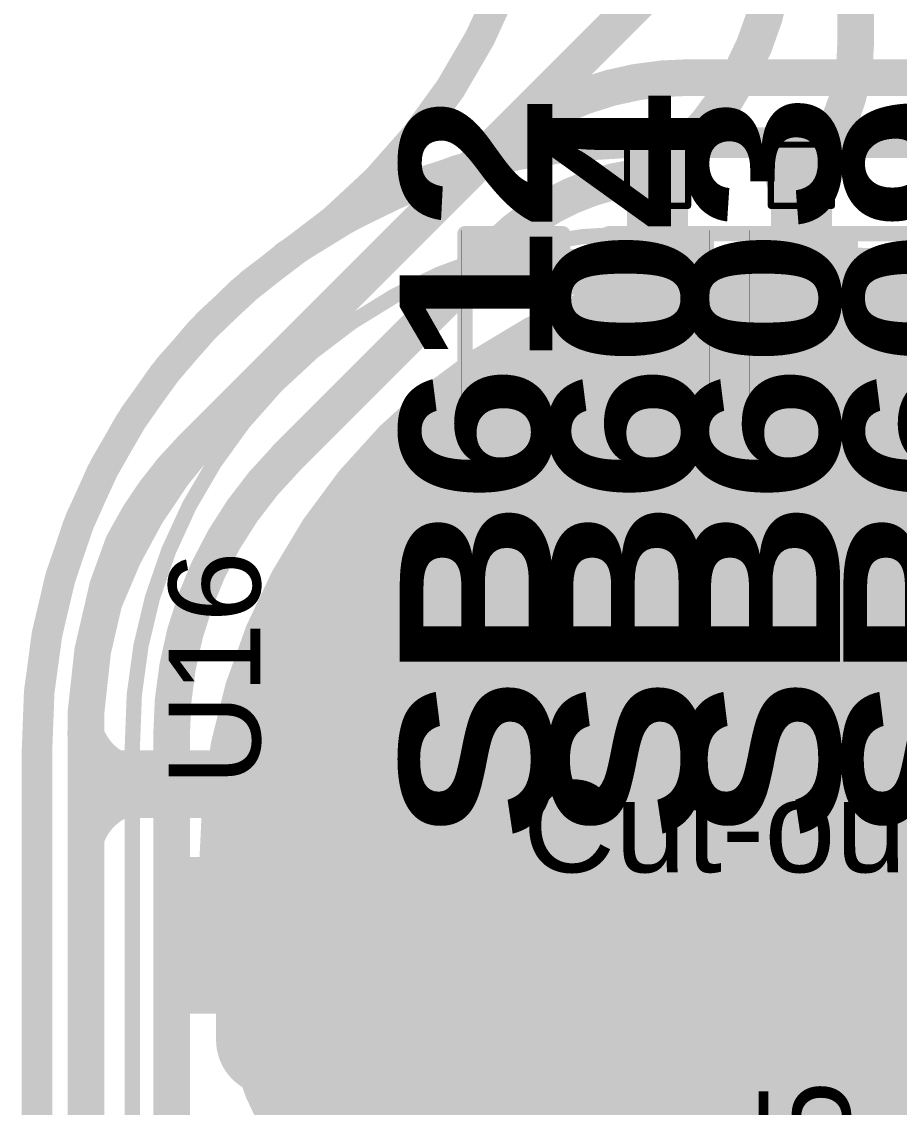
# Model space of a CAD drawing. Header units: inches. Extents: x -17 to 443, y -40 to 218.
# Drawn here: x 40.48 to 47.78, y 21.54 to 30.56 of the extents above; entities that cross this region are included whole.
import ezdxf

# ---------------------------------------------------------------- set-up
doc = ezdxf.new("R2010")
doc.units = ezdxf.units.IN
for name, color, linetype in [('Board Outline', 216, 'Continuous'), ('Bottom Layer', 5, 'Continuous'), ('Bottom Overlay', 54, 'Continuous'), ('Bottom Paste', 16, 'Continuous'), ('Bottom Solder', 6, 'Continuous'), ('Drill Drawing', 1, 'Continuous'), ('Fabrication', 76, 'Continuous'), ('Top Layer', 1, 'Continuous'), ('Top Overlay', 2, 'Continuous'), ('Top Paste', 8, 'Continuous'), ('Top Solder', 216, 'Continuous'), ('Via Holes', 16, 'Continuous')]:
    doc.layers.add(name, color=color, linetype=linetype)
doc.styles.add('Arial', font='', dxfattribs={"height": 0.2})
doc.styles.add('Arial Black_Bold', font='', dxfattribs={"height": 0.2})
doc.styles.get('Arial').set_extended_font_data('Arial')
doc.styles.get('Arial Black_Bold').set_extended_font_data('Arial Black', bold=True)

# ---------------------------------------------------------------- blocks, each defined once
blk = doc.blocks.new('S______B______0402_40')
at = {"layer": 'Top Layer'}
for points in [[(-0.6985, -0.3175), (-0.6985, 0.3174999999999999), (-0.2413000000000001, 0.3175), (-0.2412999999999999, -0.3174999999999999)], [(0.2413000000000001, -0.3175), (0.2412999999999999, 0.3174999999999999), (0.6985, 0.3175), (0.6985, -0.3174999999999999)]]:
    blk.add_hatch(color=1, dxfattribs=at).paths.add_polyline_path(points)
at = {"layer": 'Top Paste'}
for points in [[(-0.6985, -0.3175), (-0.6985, 0.3174999999999999), (-0.2413000000000001, 0.3175), (-0.2412999999999999, -0.3174999999999999)], [(0.2413000000000001, -0.3175), (0.2412999999999999, 0.3174999999999999), (0.6985, 0.3175), (0.6985, -0.3174999999999999)]]:
    blk.add_hatch(color=8, dxfattribs=at).paths.add_polyline_path(points)
at = {"layer": 'Top Solder'}
for points in [[(-0.75350116, -0.3725011600000001), (-0.75350116, 0.3725011599999999), (-0.18629884, 0.3725011600000001), (-0.1862988399999999, -0.3725011599999999)], [(0.18629884, -0.3725011600000001), (0.1862988399999999, 0.3725011599999999), (0.75350116, 0.3725011600000001), (0.75350116, -0.3725011599999999)]]:
    blk.add_hatch(color=216, dxfattribs=at).paths.add_polyline_path(points)
at = {"layer": 'Top Overlay'}
for points, const_width in [([(0.7874, 0.4064), (-0.7874, 0.4064)], 0.127), ([(-0.7874, -0.4064), (-0.7874, 0.4064)], 0.127), ([(0.7874, -0.4064), (0.7874, 0.4064)], 0.127), ([(0.7874, -0.4064), (-0.7874, -0.4064)], 0.127), ([(0.8128, -0.4318), (-0.8128, -0.4318)], 0.0032258)]:
    blk.add_lwpolyline(points, dxfattribs=dict(at, const_width=const_width))
for points, const_width in [([(-0.8191499999999999, 0.4064, 1), (-0.7556499999999999, 0.4064, 1)], 0.0635), ([(-0.8191499999999999, 0.4064, 1), (-0.7556499999999999, 0.4064, 1)], 0.0635), ([(0.7556499999999999, 0.4064, 1), (0.8191499999999999, 0.4064, 1)], 0.0635), ([(0.7556499999999999, 0.4064, 1), (0.8191499999999999, 0.4064, 1)], 0.0635), ([(-0.8191499999999999, -0.4064, 1), (-0.7556499999999999, -0.4064, 1)], 0.0635), ([(-0.8191499999999999, -0.4064, 1), (-0.7556499999999999, -0.4064, 1)], 0.0635), ([(0.7556499999999999, -0.4064, 1), (0.8191499999999999, -0.4064, 1)], 0.0635), ([(0.7556499999999999, -0.4064, 1), (0.8191499999999999, -0.4064, 1)], 0.0635), ([(-0.81360518, -0.4318, 1), (-0.8119948199999999, -0.4318, 1)], 0.0016129), ([(0.8119948199999999, -0.4318, 1), (0.81360518, -0.4318, 1)], 0.0016129)]:
    blk.add_lwpolyline(points, format="xyb", close=True, dxfattribs=dict(at, const_width=const_width))
blk = doc.blocks.new('SEMG_PAD_B_66')
at = {"layer": 'Bottom Layer'}
h = blk.add_hatch(color=5, dxfattribs=at)
edge = h.paths.add_edge_path()
edge.add_arc((2.794e-05, -9.98718602), 5.00000016, 0, 360)
at = {"layer": 'Bottom Paste'}
h = blk.add_hatch(color=16, dxfattribs=at)
edge = h.paths.add_edge_path()
edge.add_arc((2.794e-05, -9.98718602), 5.00000016, 0, 360)
at = {"layer": 'Bottom Solder'}
h = blk.add_hatch(color=6, dxfattribs=at)
edge = h.paths.add_edge_path()
edge.add_arc((2.794e-05, -9.98718602), 5.10160016, 0, 360)
at = {"layer": 'Bottom Overlay', "const_width": 0.127}
for points in [[(5.683262699999999, 10.96579468), (5.683262699999999, -10.96562958)], [(1.53071576, -15.21263658), (-1.53065988, -15.21263658)]]:
    blk.add_lwpolyline(points, dxfattribs=at)
blk.add_lwpolyline([(5.683262699999999, -10.9657134, -0.4142135623730934), (1.53071576, -15.21263658)], format="xyb", dxfattribs=at)
at = {"layer": 'Bottom Overlay', "const_width": 0.0635}
for points in [[(5.6515127, -10.96562958, 1), (5.715012699999999, -10.96562958, 1)], [(5.6515127, -10.9657134, 1), (5.715012699999999, -10.9657134, 1)], [(1.49896576, -15.21263658, 1), (1.56246576, -15.21263658, 1)], [(1.49896576, -15.21263658, 1), (1.56246576, -15.21263658, 1)]]:
    blk.add_lwpolyline(points, format="xyb", close=True, dxfattribs=at)
blk = doc.blocks.new('SOT_23_5_73')
at = {"layer": 'Top Layer'}
for points in [[(-1.85000011, 1.25000004), (-0.74999977, 1.25000004), (-0.74999977, 0.65000124), (-1.85000011, 0.65000124)], [(0.74999977, 1.25000004), (1.85000011, 1.25000004), (1.85000011, 0.65000124), (0.74999977, 0.65000124)], [(-1.85000011, 0.2999994), (-0.74999977, 0.2999994), (-0.74999977, -0.2999994), (-1.85000011, -0.2999994)], [(-1.85000011, -0.65000124), (-0.74999977, -0.65000124), (-0.74999977, -1.25000004), (-1.85000011, -1.25000004)], [(0.74999977, -0.65000124), (1.85000011, -0.65000124), (1.85000011, -1.25000004), (0.74999977, -1.25000004)]]:
    blk.add_hatch(color=1, dxfattribs=at).paths.add_polyline_path(points)
at = {"layer": 'Top Paste'}
for points in [[(-1.85000011, 1.25000004), (-0.74999977, 1.25000004), (-0.74999977, 0.65000124), (-1.85000011, 0.65000124)], [(0.74999977, 1.25000004), (1.85000011, 1.25000004), (1.85000011, 0.65000124), (0.74999977, 0.65000124)], [(-1.85000011, 0.2999994), (-0.74999977, 0.2999994), (-0.74999977, -0.2999994), (-1.85000011, -0.2999994)], [(-1.85000011, -0.65000124), (-0.74999977, -0.65000124), (-0.74999977, -1.25000004), (-1.85000011, -1.25000004)], [(0.74999977, -0.65000124), (1.85000011, -0.65000124), (1.85000011, -1.25000004), (0.74999977, -1.25000004)]]:
    blk.add_hatch(color=8, dxfattribs=at).paths.add_polyline_path(points)
at = {"layer": 'Top Solder'}
for points in [[(-1.95160011, 1.35160004), (-0.6483997699999999, 1.35160004), (-0.6483997699999999, 0.54840124), (-1.95160011, 0.54840124)], [(0.6483997699999999, 1.35160004), (1.95160011, 1.35160004), (1.95160011, 0.54840124), (0.6483997699999999, 0.54840124)], [(-1.95160011, 0.4015993999999999), (-0.6483997699999999, 0.4015993999999999), (-0.6483997699999999, -0.4015993999999999), (-1.95160011, -0.4015993999999999)], [(-1.95160011, -0.54840124), (-0.6483997699999999, -0.54840124), (-0.6483997699999999, -1.35160004), (-1.95160011, -1.35160004)], [(0.6483997699999999, -0.54840124), (1.95160011, -0.54840124), (1.95160011, -1.35160004), (0.6483997699999999, -1.35160004)]]:
    blk.add_hatch(color=216, dxfattribs=at).paths.add_polyline_path(points)
at = {"layer": 'Top Overlay', "const_width": 0.127}
for points in [[(-0.87900256, 1.4986), (-0.87900256, 1.3986002)], [(-0.87900256, 1.4986), (0.8735949, 1.4986)], [(0.8735949, 1.4986), (0.8735974400000001, 1.3986002)], [(-2.1336, 1.0668), (-2.1336, 0.8128)], [(-2.1336, 1.0668), (-2.0066, 0.9397999999999999)], [(-2.0066, 0.9397999999999999), (-2.1336, 0.8128)], [(0.88000078, 0.43999912), (0.8800033199999999, -0.41800018)], [(-0.87900256, -1.3986002), (-0.87900256, -1.4986)], [(0.8735974400000001, -1.3986002), (0.8735949, -1.4986)], [(-0.87900256, -1.4986), (0.8735949, -1.4986)]]:
    blk.add_lwpolyline(points, dxfattribs=at)
at = {"layer": 'Top Overlay', "const_width": 0.0635}
for points in [[(-0.9107525599999998, 1.4986, 1), (-0.8472525599999999, 1.4986, 1)], [(-0.9107525599999998, 1.4986, 1), (-0.8472525599999999, 1.4986, 1)], [(0.8418448999999999, 1.4986, 1), (0.9053449, 1.4986, 1)], [(0.8418448999999999, 1.4986, 1), (0.9053449, 1.4986, 1)], [(-0.9107525599999998, 1.3986002, 1), (-0.8472525599999999, 1.3986002, 1)], [(0.84184744, 1.3986002, 1), (0.9053474399999999, 1.3986002, 1)], [(-2.16535, 1.0668, 1), (-2.10185, 1.0668, 1)], [(-2.16535, 1.0668, 1), (-2.10185, 1.0668, 1)], [(-2.03835, 0.9397999999999999, 1), (-1.97485, 0.9397999999999999, 1)], [(-2.03835, 0.9397999999999999, 1), (-1.97485, 0.9397999999999999, 1)], [(-2.16535, 0.8128, 1), (-2.10185, 0.8128, 1)], [(-2.16535, 0.8128, 1), (-2.10185, 0.8128, 1)], [(0.84825078, 0.43999912, 1), (0.91175078, 0.43999912, 1)], [(0.8482533200000001, -0.41800018, 1), (0.9117533199999999, -0.41800018, 1)], [(-0.9107525599999998, -1.3986002, 1), (-0.8472525599999999, -1.3986002, 1)], [(0.84184744, -1.3986002, 1), (0.9053474399999999, -1.3986002, 1)], [(-0.9107525599999998, -1.4986, 1), (-0.8472525599999999, -1.4986, 1)], [(-0.9107525599999998, -1.4986, 1), (-0.8472525599999999, -1.4986, 1)], [(0.8418448999999999, -1.4986, 1), (0.9053449, -1.4986, 1)], [(0.8418448999999999, -1.4986, 1), (0.9053449, -1.4986, 1)]]:
    blk.add_lwpolyline(points, format="xyb", close=True, dxfattribs=at)
blk = doc.blocks.new('S______B______0402_105')
at = {"layer": 'Top Layer'}
for points in [[(-0.6985, -0.3175), (-0.6985, 0.3175), (-0.2412999999999999, 0.3175), (-0.2413, -0.3175)], [(0.2412999999999999, -0.3175), (0.2413, 0.3175), (0.6985, 0.3175), (0.6985, -0.3175)]]:
    blk.add_hatch(color=1, dxfattribs=at).paths.add_polyline_path(points)
at = {"layer": 'Top Paste'}
for points in [[(-0.6985, -0.3175), (-0.6985, 0.3175), (-0.2412999999999999, 0.3175), (-0.2413, -0.3175)], [(0.2412999999999999, -0.3175), (0.2413, 0.3175), (0.6985, 0.3175), (0.6985, -0.3175)]]:
    blk.add_hatch(color=8, dxfattribs=at).paths.add_polyline_path(points)
at = {"layer": 'Top Solder'}
for points in [[(-0.75350116, -0.37250116), (-0.75350116, 0.37250116), (-0.1862988399999999, 0.37250116), (-0.18629884, -0.37250116)], [(0.1862988399999999, -0.37250116), (0.18629884, 0.37250116), (0.75350116, 0.37250116), (0.75350116, -0.37250116)]]:
    blk.add_hatch(color=216, dxfattribs=at).paths.add_polyline_path(points)
at = {"layer": 'Top Overlay'}
for points, const_width in [([(-0.7874, 0.4064), (0.7874, 0.4064)], 0.127), ([(-0.7874, 0.4064), (-0.7874, -0.4064)], 0.127), ([(0.7874, 0.4064), (0.7874, -0.4064)], 0.127), ([(-0.7874, -0.4064), (0.7874, -0.4064)], 0.127), ([(-0.8128, -0.4318), (0.8128, -0.4318)], 0.0032258)]:
    blk.add_lwpolyline(points, dxfattribs=dict(at, const_width=const_width))
for points, const_width in [([(-0.8191499999999999, 0.4064, 1), (-0.7556499999999999, 0.4064, 1)], 0.0635), ([(-0.8191499999999999, 0.4064, 1), (-0.7556499999999999, 0.4064, 1)], 0.0635), ([(0.7556499999999999, 0.4064, 1), (0.8191499999999999, 0.4064, 1)], 0.0635), ([(0.7556499999999999, 0.4064, 1), (0.8191499999999999, 0.4064, 1)], 0.0635), ([(-0.8191499999999999, -0.4064, 1), (-0.7556499999999999, -0.4064, 1)], 0.0635), ([(-0.8191499999999999, -0.4064, 1), (-0.7556499999999999, -0.4064, 1)], 0.0635), ([(0.7556499999999999, -0.4064, 1), (0.8191499999999999, -0.4064, 1)], 0.0635), ([(0.7556499999999999, -0.4064, 1), (0.8191499999999999, -0.4064, 1)], 0.0635), ([(-0.81360518, -0.4318, 1), (-0.8119948199999999, -0.4318, 1)], 0.0016129), ([(0.8119948199999999, -0.4318, 1), (0.81360518, -0.4318, 1)], 0.0016129)]:
    blk.add_lwpolyline(points, format="xyb", close=True, dxfattribs=dict(at, const_width=const_width))
blk = doc.blocks.new('S______B______0402_106')
at = {"layer": 'Top Layer'}
for points in [[(-0.6985, -0.3175), (-0.6985, 0.3174999999999999), (-0.2413000000000001, 0.3175), (-0.2412999999999999, -0.3174999999999999)], [(0.2413000000000001, -0.3175), (0.2412999999999999, 0.3174999999999999), (0.6985, 0.3175), (0.6985, -0.3174999999999999)]]:
    blk.add_hatch(color=1, dxfattribs=at).paths.add_polyline_path(points)
at = {"layer": 'Top Paste'}
for points in [[(-0.6985, -0.3175), (-0.6985, 0.3174999999999999), (-0.2413000000000001, 0.3175), (-0.2412999999999999, -0.3174999999999999)], [(0.2413000000000001, -0.3175), (0.2412999999999999, 0.3174999999999999), (0.6985, 0.3175), (0.6985, -0.3174999999999999)]]:
    blk.add_hatch(color=8, dxfattribs=at).paths.add_polyline_path(points)
at = {"layer": 'Top Solder'}
for points in [[(-0.75350116, -0.3725011600000001), (-0.75350116, 0.3725011599999999), (-0.18629884, 0.3725011600000001), (-0.1862988399999999, -0.3725011599999999)], [(0.18629884, -0.3725011600000001), (0.1862988399999999, 0.3725011599999999), (0.75350116, 0.3725011600000001), (0.75350116, -0.3725011599999999)]]:
    blk.add_hatch(color=216, dxfattribs=at).paths.add_polyline_path(points)
at = {"layer": 'Top Overlay'}
for points, const_width in [([(0.7874, 0.4064), (-0.7874, 0.4064)], 0.127), ([(-0.7874, -0.4064), (-0.7874, 0.4064)], 0.127), ([(0.7874, -0.4064), (0.7874, 0.4064)], 0.127), ([(0.7874, -0.4064), (-0.7874, -0.4064)], 0.127), ([(0.8128, -0.4318), (-0.8128, -0.4318)], 0.0032258)]:
    blk.add_lwpolyline(points, dxfattribs=dict(at, const_width=const_width))
for points, const_width in [([(-0.8191499999999999, 0.4064, 1), (-0.7556499999999999, 0.4064, 1)], 0.0635), ([(-0.8191499999999999, 0.4064, 1), (-0.7556499999999999, 0.4064, 1)], 0.0635), ([(0.7556499999999999, 0.4064, 1), (0.8191499999999999, 0.4064, 1)], 0.0635), ([(0.7556499999999999, 0.4064, 1), (0.8191499999999999, 0.4064, 1)], 0.0635), ([(-0.8191499999999999, -0.4064, 1), (-0.7556499999999999, -0.4064, 1)], 0.0635), ([(-0.8191499999999999, -0.4064, 1), (-0.7556499999999999, -0.4064, 1)], 0.0635), ([(0.7556499999999999, -0.4064, 1), (0.8191499999999999, -0.4064, 1)], 0.0635), ([(0.7556499999999999, -0.4064, 1), (0.8191499999999999, -0.4064, 1)], 0.0635), ([(-0.81360518, -0.4318, 1), (-0.8119948199999999, -0.4318, 1)], 0.0016129), ([(0.8119948199999999, -0.4318, 1), (0.81360518, -0.4318, 1)], 0.0016129)]:
    blk.add_lwpolyline(points, format="xyb", close=True, dxfattribs=dict(at, const_width=const_width))
blk = doc.blocks.new('C___0603_229')
at = {"layer": 'Top Layer'}
for points in [[(-0.3809999999999999, 0.4445), (-0.3809999999999999, -0.4445), (-1.143, -0.4445), (-1.143, 0.4445)], [(1.143, 0.4445), (1.143, -0.4445), (0.3809999999999999, -0.4445), (0.3809999999999999, 0.4445)]]:
    blk.add_hatch(color=1, dxfattribs=at).paths.add_polyline_path(points)
at = {"layer": 'Top Paste'}
for points in [[(-0.3809999999999999, 0.4445), (-0.3809999999999999, -0.4445), (-1.143, -0.4445), (-1.143, 0.4445)], [(1.143, 0.4445), (1.143, -0.4445), (0.3809999999999999, -0.4445), (0.3809999999999999, 0.4445)]]:
    blk.add_hatch(color=8, dxfattribs=at).paths.add_polyline_path(points)
at = {"layer": 'Top Solder'}
for points in [[(-0.3210001199999999, 0.50449988), (-0.3210001199999999, -0.50449988), (-1.20299988, -0.50449988), (-1.20299988, 0.50449988)], [(1.20299988, 0.50449988), (1.20299988, -0.50449988), (0.3210001199999999, -0.50449988), (0.3210001199999999, 0.50449988)]]:
    blk.add_hatch(color=216, dxfattribs=at).paths.add_polyline_path(points)
at = {"layer": 'Top Overlay', "const_width": 0.127}
for points in [[(-0.4571999999999999, 0.5334), (-1.2446, 0.5334)], [(-1.2446, -0.5334), (-1.2446, 0.5334)], [(1.2446, 0.5334), (0.4571999999999999, 0.5334)], [(1.2446, -0.5334), (1.2446, 0.5334)], [(-0.4571999999999999, -0.5334), (-1.2446, -0.5334)], [(1.2446, -0.5334), (0.4571999999999999, -0.5334)]]:
    blk.add_lwpolyline(points, dxfattribs=at)
at = {"layer": 'Top Overlay', "const_width": 0.0635}
for points in [[(-1.27635, 0.5334, 1), (-1.21285, 0.5334, 1)], [(-1.27635, 0.5334, 1), (-1.21285, 0.5334, 1)], [(-0.4889499999999999, 0.5334, 1), (-0.42545, 0.5334, 1)], [(0.42545, 0.5334, 1), (0.4889499999999999, 0.5334, 1)], [(1.21285, 0.5334, 1), (1.27635, 0.5334, 1)], [(1.21285, 0.5334, 1), (1.27635, 0.5334, 1)], [(-1.27635, -0.5334, 1), (-1.21285, -0.5334, 1)], [(-1.27635, -0.5334, 1), (-1.21285, -0.5334, 1)], [(-0.4889499999999999, -0.5334, 1), (-0.42545, -0.5334, 1)], [(0.42545, -0.5334, 1), (0.4889499999999999, -0.5334, 1)], [(1.21285, -0.5334, 1), (1.27635, -0.5334, 1)], [(1.21285, -0.5334, 1), (1.27635, -0.5334, 1)]]:
    blk.add_lwpolyline(points, format="xyb", close=True, dxfattribs=at)

msp = doc.modelspace()

# ---------------------------------------------------------------- hatches: boundary and pattern name
at = {"layer": 'Bottom Layer'}
h = msp.add_hatch(color=5, dxfattribs=at)
edge = h.paths.add_edge_path()
edge.add_arc((45.7709143, 29.28747762), 0.2999994, 0, 360)
h = msp.add_hatch(color=5, dxfattribs=at)
edge = h.paths.add_edge_path()
edge.add_arc((46.96718572, 29.28748016), 0.2999994, 0, 360)
at = {"layer": 'Top Layer'}
h = msp.add_hatch(color=1, dxfattribs=at)
edge = h.paths.add_edge_path()
edge.add_arc((45.7709143, 29.28747762), 0.2999994, 0, 360)
h = msp.add_hatch(color=1, dxfattribs=at)
edge = h.paths.add_edge_path()
edge.add_arc((46.96718572, 29.28748016), 0.2999994, 0, 360)
for points in [[(41.13661571999999, 23.94308902), (44.29515652, 23.94308902), (44.29515652, 24.50402262), (41.13661571999999, 24.50402262)], [(43.85023488, 22.41747612), (44.82861748, 22.41747612), (44.82861748, 24.17685284), (43.85023488, 24.17685284)]]:
    msp.add_hatch(color=1, dxfattribs=at).paths.add_polyline_path(points)
at = {"layer": 'Via Holes'}
h = msp.add_hatch(color=7, dxfattribs=at)
edge = h.paths.add_edge_path()
edge.add_arc((45.7709143, 29.28747762), 0.1499997, 0, 360)
h = msp.add_hatch(color=7, dxfattribs=at)
edge = h.paths.add_edge_path()
edge.add_arc((46.96718572, 29.28748016), 0.1499997, 0, 360)

# ---------------------------------------------------------------- linework, layer by layer
at = {"layer": 'Board Outline', "const_width": 0.127}
for points in [[(44.85649143999999, 32.79238044, -0.2500687460615742), (42.68791564, 28.61523106)], [(40.60871482, 24.50402262, -0.2441754300213252), (42.68644243999999, 28.61727575999999)]]:
    msp.add_lwpolyline(points, format="xyb", dxfattribs=at)
at = {"layer": 'Board Outline', "const_width": 0.0635}
for points in [[(42.65469244, 28.61727575999999, 1), (42.71819244, 28.61727575999999, 1)], [(42.65616564, 28.61523106, 1), (42.71966564, 28.61523106, 1)], [(40.57696481999999, 24.50402262, 1), (40.64046482, 24.50402262, 1)], [(40.57696481999999, 24.50402262, 1), (40.64046482, 24.50402262, 1)]]:
    msp.add_lwpolyline(points, format="xyb", close=True, dxfattribs=at)
at = {"layer": 'Board Outline', "const_width": 0.127}
msp.add_lwpolyline([(40.6085548, 2.64836656), (40.60871482, 24.50402262)], dxfattribs=at)
at = {"layer": 'Bottom Layer'}
for points, const_width in [([(47.41947081999999, 30.3793906), (47.41947081999999, 51.18012878)], 0.3048), ([(41.90073662, 27.01931096), (45.84747497999999, 30.96604678)], 0.3048), ([(45.7709143, 29.28747762), (46.02235398, 29.5389173)], 0.3048), ([(42.68022706, 26.93245058), (44.44759716, 28.69982068)], 0.3048), ([(41.19621174, 25.86768004), (41.32391532, 26.21971388)], 0.3048), ([(41.32391532, 26.21971642), (41.3239204, 26.21972912)], 0.3048), ([(41.32391532, 26.21971388), (41.32391786, 26.2197215)], 0.3048), ([(41.32391532, 26.21971388), (41.32391532, 26.21971642)], 0.3048), ([(41.07161204, 25.33130824), (41.19621174, 25.86768004)], 0.3048), ([(41.01510212, 24.8125742), (41.07161204, 25.33130824)], 0.3048), ([(41.01510212, 16.7669464), (41.01510212, 24.8125742)], 0.3048), ([(41.72798614, 24.63182272), (41.72798868, 24.6300625)], 0.3048), ([(41.72798868, 19.22757394), (41.72798868, 24.6300625)], 0.3048), ([(47.32384743999999, 23.81443548), (52.53680628, 23.81443548)], 0.254)]:
    msp.add_lwpolyline(points, dxfattribs=dict(at, const_width=const_width))
for points, const_width in [([(46.7663022, 31.33496908, -0.198912367379658), (46.02235398, 29.5389173)], 0.3048), ([(47.41790872, 30.3756187, -0.198912367379658), (46.96718572, 29.28747762)], 0.3048), ([(44.44759716, 28.69982068, -0.1858357086399626), (45.7709143, 29.28747762)], 0.3048), ([(41.33257164, 26.23686142, -0.0787739673636043), (41.90020322, 27.01877756)], 0.3048), ([(41.90020322, 27.01877756, -6.11201033476e-05), (41.90073662, 27.01931096)], 0.3048), ([(41.72798614, 24.63182272, -0.1989795431283382), (42.68022706, 26.92988772)], 0.3048), ([(41.32392294, 26.21972912, -0.0015550811908694), (41.33257164, 26.23686142)], 0.3048), ([(47.08553194, 23.57611998, -0.4142135623730951), (47.32384743999999, 23.81443548)], 0.254)]:
    msp.add_lwpolyline(points, format="xyb", dxfattribs=dict(at, const_width=const_width))
for points, const_width in [([(47.34170871999999, 30.3756187, 1), (47.49410871999999, 30.3756187, 1)], 0.1524), ([(47.34327082, 30.3793906, 1), (47.49567082, 30.3793906, 1)], 0.1524), ([(45.94615397999999, 29.5389173, 1), (46.09855397999999, 29.5389173, 1)], 0.1524), ([(45.94615397999999, 29.5389173, 1), (46.09855397999999, 29.5389173, 1)], 0.1524), ([(45.69471429999999, 29.28747762, 1), (45.84711429999999, 29.28747762, 1)], 0.1524), ([(45.69471429999999, 29.28747762, 1), (45.84711429999999, 29.28747762, 1)], 0.1524), ([(46.89098572, 29.28747762, 1), (47.04338572, 29.28747762, 1)], 0.1524), ([(44.37139715999999, 28.69982068, 1), (44.52379715999999, 28.69982068, 1)], 0.1524), ([(44.37139715999999, 28.69982068, 1), (44.52379715999999, 28.69982068, 1)], 0.1524), ([(41.82400321999999, 27.01877756, 1), (41.97640321999999, 27.01877756, 1)], 0.1524), ([(41.82400321999999, 27.01877756, 1), (41.97640321999999, 27.01877756, 1)], 0.1524), ([(41.82453662, 27.01931096, 1), (41.97693662, 27.01931096, 1)], 0.1524), ([(41.82453662, 27.01931096, 1), (41.97693662, 27.01931096, 1)], 0.1524), ([(42.60402706, 26.93245058, 1), (42.75642706, 26.93245058, 1)], 0.1524), ([(42.60402706, 26.92988772, 1), (42.75642706, 26.92988772, 1)], 0.1524), ([(41.24771532, 26.21971642, 1), (41.40011532, 26.21971642, 1)], 0.1524), ([(41.24771532, 26.21971642, 1), (41.40011532, 26.21971642, 1)], 0.1524), ([(41.24771532, 26.21971388, 1), (41.40011532, 26.21971388, 1)], 0.1524), ([(41.24771532, 26.21971388, 1), (41.40011532, 26.21971388, 1)], 0.1524), ([(41.24771532, 26.21971388, 1), (41.40011532, 26.21971388, 1)], 0.1524), ([(41.24771785999999, 26.2197215, 1), (41.40011785999999, 26.2197215, 1)], 0.1524), ([(41.2477204, 26.21972912, 1), (41.4001204, 26.21972912, 1)], 0.1524), ([(41.24772294, 26.21972912, 1), (41.40012294, 26.21972912, 1)], 0.1524), ([(41.25637164, 26.23686142, 1), (41.40877164, 26.23686142, 1)], 0.1524), ([(41.25637164, 26.23686142, 1), (41.40877164, 26.23686142, 1)], 0.1524), ([(41.12001174, 25.86768004, 1), (41.27241174, 25.86768004, 1)], 0.1524), ([(41.12001174, 25.86768004, 1), (41.27241174, 25.86768004, 1)], 0.1524), ([(40.99541204, 25.33130824, 1), (41.14781204, 25.33130824, 1)], 0.1524), ([(40.99541204, 25.33130824, 1), (41.14781204, 25.33130824, 1)], 0.1524), ([(40.93890211999999, 24.8125742, 1), (41.09130211999999, 24.8125742, 1)], 0.1524), ([(40.93890211999999, 24.8125742, 1), (41.09130211999999, 24.8125742, 1)], 0.1524), ([(41.65178614, 24.63182272, 1), (41.80418614, 24.63182272, 1)], 0.1524), ([(41.65178614, 24.63182272, 1), (41.80418614, 24.63182272, 1)], 0.1524), ([(41.65178868, 24.6300625, 1), (41.80418868, 24.6300625, 1)], 0.1524), ([(41.65178868, 24.6300625, 1), (41.80418868, 24.6300625, 1)], 0.1524), ([(47.26034744, 23.81443548, 1), (47.38734744, 23.81443548, 1)], 0.127), ([(47.26034744, 23.81443548, 1), (47.38734744, 23.81443548, 1)], 0.127), ([(47.02203194, 23.57611998, 1), (47.14903194, 23.57611998, 1)], 0.127)]:
    msp.add_lwpolyline(points, format="xyb", close=True, dxfattribs=dict(at, const_width=const_width))
at = {"layer": 'Drill Drawing', "const_width": 0.0508}
for points in [[(45.5169143, 29.54147762), (46.0249143, 29.54147762)], [(45.5169143, 29.03347762), (45.5169143, 29.54147762)], [(46.0249143, 29.03347762), (46.0249143, 29.54147762)], [(46.71318571999999, 29.54148016), (47.22118571999999, 29.54148016)], [(46.71318571999999, 29.03348016), (46.71318571999999, 29.54148016)], [(47.22118571999999, 29.03348016), (47.22118571999999, 29.54148016)], [(45.5169143, 29.03347762), (46.0249143, 29.03347762)], [(46.71318571999999, 29.03348016), (47.22118571999999, 29.03348016)]]:
    msp.add_lwpolyline(points, dxfattribs=at)
at = {"layer": 'Drill Drawing', "const_width": 0.0254}
for points in [[(45.5042143, 29.54147762, 1), (45.5296143, 29.54147762, 1)], [(45.5042143, 29.54147762, 1), (45.5296143, 29.54147762, 1)], [(46.0122143, 29.54147762, 1), (46.03761429999999, 29.54147762, 1)], [(46.0122143, 29.54147762, 1), (46.03761429999999, 29.54147762, 1)], [(46.70048572, 29.54148016, 1), (46.72588572, 29.54148016, 1)], [(46.70048572, 29.54148016, 1), (46.72588572, 29.54148016, 1)], [(47.20848572, 29.54148016, 1), (47.23388572, 29.54148016, 1)], [(47.20848572, 29.54148016, 1), (47.23388572, 29.54148016, 1)], [(45.5042143, 29.03347762, 1), (45.5296143, 29.03347762, 1)], [(45.5042143, 29.03347762, 1), (45.5296143, 29.03347762, 1)], [(46.0122143, 29.03347762, 1), (46.03761429999999, 29.03347762, 1)], [(46.0122143, 29.03347762, 1), (46.03761429999999, 29.03347762, 1)], [(46.70048572, 29.03348016, 1), (46.72588572, 29.03348016, 1)], [(46.70048572, 29.03348016, 1), (46.72588572, 29.03348016, 1)], [(47.20848572, 29.03348016, 1), (47.23388572, 29.03348016, 1)], [(47.20848572, 29.03348016, 1), (47.23388572, 29.03348016, 1)]]:
    msp.add_lwpolyline(points, format="xyb", close=True, dxfattribs=at)
at = {"layer": 'Fabrication', "const_width": 0.254}
for points in [[(44.85649143999999, 32.79238044, -0.2500687460615742), (42.68791564, 28.61523106)], [(40.60851924, 24.50395404, -0.414213562373093), (45.55202726, 29.55981642)], [(42.67905357999999, 28.61521836, -0.1546127337349249), (45.54766607999999, 29.55958528)], [(40.60871482, 24.50402262, -0.2441754300213252), (42.68644243999999, 28.61727575999999)]]:
    msp.add_lwpolyline(points, format="xyb", dxfattribs=at)
for points in [[(45.54766607999999, 29.55958528), (48.62701984, 29.55958528)], [(45.55202726, 29.55981642), (48.63138102, 29.55981642)], [(40.6085548, 2.64836656), (40.60871482, 24.50402262)]]:
    msp.add_lwpolyline(points, dxfattribs=at)
at = {"layer": 'Fabrication'}
for points, const_width in [([(45.48416607999999, 29.55958528, 1), (45.61116608, 29.55958528, 1)], 0.127), ([(45.48416607999999, 29.55958528, 1), (45.61116608, 29.55958528, 1)], 0.127), ([(45.48852726, 29.55981642, 1), (45.61552725999999, 29.55981642, 1)], 0.127), ([(45.48852726, 29.55981642, 1), (45.61552725999999, 29.55981642, 1)], 0.127), ([(42.61555358, 28.61521836, 1), (42.74255358, 28.61521836, 1)], 0.127), ([(42.62294244, 28.61727575999999, 1), (42.74994244, 28.61727575999999, 1)], 0.127), ([(42.62441564, 28.61523106, 1), (42.75141564, 28.61523106, 1)], 0.127), ([(52.08547622, 23.5761784, 1), (42.08547589999999, 23.5761784, 1)], 0.254), ([(40.54501923999999, 24.50395404, 1), (40.67201924, 24.50395404, 1)], 0.127), ([(40.54521482, 24.50402262, 1), (40.67221482, 24.50402262, 1)], 0.127), ([(40.54521482, 24.50402262, 1), (40.67221482, 24.50402262, 1)], 0.127), ([(42.02197589999999, 23.5761784, 1), (42.1489759, 23.5761784, 1)], 0.127)]:
    msp.add_lwpolyline(points, format="xyb", close=True, dxfattribs=dict(at, const_width=const_width))
at = {"layer": 'Top Layer'}
for points, const_width in [([(44.23775506, 29.3563294, -0.198912367379658), (46.03380684, 30.10027762)], 0.3048), ([(47.52273452, 28.0017093, -0.1899414445800947), (47.61485016, 27.77777782)], 0.3048), ([(45.7709143, 27.54427816, -0.1989123479952574), (46.48458572, 25.8213225)], 0.3048), ([(41.17157628, 25.7515995, -0.094339771427845), (41.99268208, 27.11125642)], 0.3048), ([(41.1612969, 25.71738062, -0.029330623169967), (41.17157628, 25.7515995)], 0.3048), ([(41.06969179999999, 25.3136908, -0.029148135961467), (41.07565063999999, 25.34869454)], 0.3048), ([(47.96661221999999, 24.47529014, -0.1996126708084749), (47.61568836, 25.32421148)], 0.3048), ([(44.57354814, 25.05976954, -0.4142135623730951), (43.75276745999999, 24.23898886)], 0.508), ([(41.01509196, 24.7959118, -0.02713053692276), (41.0168852, 24.82891656)], 0.3048), ([(41.01509196, 24.64034188, -0.002711856999951), (41.01319966, 24.64571652)], 0.3048), ([(41.26520067999999, 24.35247098, -0.1879201885850134), (41.01509196, 24.64034188)], 0.3048), ([(41.01509196, 24.55784268, -0.0010018110796041), (41.0150691, 24.55939462)], 0.3048), ([(41.40229718, 24.17685792, -0.409476215934279), (41.01509196, 24.55784014)], 0.3048), ([(44.49735322, 24.55859706, -0.001001811079604), (44.49733036, 24.55704512)], 0.3048), ([(43.27505696, 24.212423, -0.0740015221103753), (43.51405826, 24.17685538)], 0.508), ([(43.51405826, 24.17685538, -0.3300938599748834), (44.09583764, 23.39164232)], 0.508), ([(44.104179, 24.17685538, -0.269513567605686), (44.49733036, 23.94833666)], 0.3048), ([(41.01849556, 23.77965272, -0.190729243625743), (41.27049658, 24.07289826)], 0.3048), ([(44.21652573999999, 24.1229007, -0.1907292436257429), (44.46852676, 23.82965516)], 0.3048), ([(44.49733036, 23.94833666, -0.1301684832040122), (44.55663428, 23.7244001)], 0.3048), ([(44.57464287999999, 23.39188616, -0.4142135623730951), (44.15023428, 22.96747756)], 0.508), ([(42.56103247999999, 21.78597878, -0.4142135623730951), (42.25023299999999, 22.09677826)], 0.3048)]:
    msp.add_lwpolyline(points, format="xyb", dxfattribs=dict(at, const_width=const_width))
for points, const_width in [([(46.03380684, 30.10027762), (48.89910209999999, 30.10027762)], 0.3048), ([(45.7709143, 28.56027816), (45.7709143, 29.28747762)], 0.508), ([(46.96718572, 28.5602807), (46.96718572, 29.28748016)], 0.508), ([(41.99268462, 27.11125896), (44.23775506, 29.3563294)], 0.3048), ([(44.57464287999999, 28.48407816), (45.7709143, 28.48407816)], 0.3809999999999999), ([(46.96718572, 28.48407816), (47.13228572, 28.40787816)], 0.3048), ([(47.13228572, 28.40787816), (47.52273198, 28.0017093)], 0.3048), ([(47.61484762, 27.77777782), (47.61568836, 27.72127298)], 0.3048), ([(47.61568836, 25.32421148), (47.61568836, 27.72127298)], 0.3048), ([(44.57464287999999, 23.39188616), (44.57464287999999, 27.49579718)], 0.508), ([(44.52479792, 27.41864214), (44.52479792, 27.54427816)], 0.3048), ([(46.96718572, 27.54427562), (46.9821514, 27.54427562)], 0.3048), ([(46.9821514, 27.54427562), (47.0583514, 27.46807562)], 0.3048), ([(47.0583514, 19.3759201), (47.0583514, 27.46807562)], 0.3048), ([(46.48458572, 19.67446154), (46.48458572, 25.8213225)], 0.3048), ([(41.07565063999999, 25.34869454), (41.16095146, 25.71590234)], 0.3048), ([(41.16095146, 25.71590234), (41.1612969, 25.71738062)], 0.3048), ([(44.57354814, 25.05976954), (44.57354814, 25.52089892)], 0.508), ([(41.01688265999999, 24.82891656), (41.06969179999999, 25.3136908)], 0.3048), ([(41.01509196, 24.55784268), (41.01509196, 24.7971437)], 0.3048), ([(41.01509196, 24.64034188), (41.01509196, 24.7959118)], 0.3048), ([(41.01509196, 24.55784268), (41.01509196, 24.64034188)], 0.3048), ([(41.01509196, 24.55784014), (41.01509196, 24.55784268)], 0.3048), ([(41.01509196, 23.84041714), (41.01509196, 24.55784014)], 0.3048), ([(44.49733036, 24.55704258), (44.49733036, 24.55704512)], 0.3048), ([(44.49733036, 23.94833666), (44.49733036, 24.55704258)], 0.3048), ([(43.56648131999999, 24.23898886), (43.75276745999999, 24.23898886)], 0.508), ([(42.81392758, 24.212423), (43.27505696, 24.212423)], 0.508), ([(41.01503607999999, 16.7669464), (41.01508942, 24.1427)], 0.3048), ([(41.29589658, 24.12369826), (41.54028776, 24.18401818)], 0.3048), ([(41.5402903, 24.18401818), (42.71588612, 24.17685538)], 0.3048), ([(42.71588612, 24.17685538), (43.51405826, 24.17685538)], 0.3048), ([(43.51405826, 24.17685538), (43.99792318, 24.17685538)], 0.3048), ([(43.97213455999999, 24.18322062), (43.99792318, 24.17685538)], 0.3048), ([(43.99792318, 24.17685538), (44.21652573999999, 24.1229007)], 0.3048), ([(43.99792318, 24.17685538), (44.078779, 24.17685538)], 0.3048), ([(44.49733036, 23.83961958), (44.49733036, 23.94833666)], 0.3048), ([(44.09583764, 23.20535618), (44.09583764, 23.39164232)], 0.508), ([(42.25023299999999, 22.09677826), (42.25023299999999, 22.96747756)], 0.3048), ([(42.56103247999999, 21.78597878), (45.54478826, 21.78597878)], 0.3048)]:
    msp.add_lwpolyline(points, dxfattribs=dict(at, const_width=const_width))
for points, const_width in [([(45.95760684, 30.10027762, 1), (46.11000684, 30.10027762, 1)], 0.1524), ([(45.95760684, 30.10027762, 1), (46.11000684, 30.10027762, 1)], 0.1524), ([(45.64391429999999, 29.28747762, 1), (45.8979143, 29.28747762, 1)], 0.254), ([(46.84018572, 29.28748016, 1), (47.09418572, 29.28748016, 1)], 0.254), ([(44.16155506, 29.3563294, 1), (44.31395506, 29.3563294, 1)], 0.1524), ([(44.16155506, 29.3563294, 1), (44.31395506, 29.3563294, 1)], 0.1524), ([(45.64391429999999, 28.56027816, 1), (45.8979143, 28.56027816, 1)], 0.254), ([(46.84018572, 28.5602807, 1), (47.09418572, 28.5602807, 1)], 0.254), ([(44.47939288, 28.48407816, 1), (44.66989288, 28.48407816, 1)], 0.1905), ([(45.6756643, 28.48407816, 1), (45.86616429999999, 28.48407816, 1)], 0.1905), ([(46.89098572, 28.48407816, 1), (47.04338572, 28.48407816, 1)], 0.1524), ([(47.05608572, 28.40787816, 1), (47.20848572, 28.40787816, 1)], 0.1524), ([(47.05608572, 28.40787816, 1), (47.20848572, 28.40787816, 1)], 0.1524), ([(47.44653198, 28.0017093, 1), (47.59893198, 28.0017093, 1)], 0.1524), ([(47.44653451999999, 28.0017093, 1), (47.59893451999999, 28.0017093, 1)], 0.1524), ([(47.53864762, 27.77777782, 1), (47.69104762, 27.77777782, 1)], 0.1524), ([(47.53865016, 27.77777782, 1), (47.69105016, 27.77777782, 1)], 0.1524), ([(47.53948835999999, 27.72127298, 1), (47.69188835999999, 27.72127298, 1)], 0.1524), ([(47.53948835999999, 27.72127298, 1), (47.69188835999999, 27.72127298, 1)], 0.1524), ([(44.44764288, 27.49579718, 1), (44.70164287999999, 27.49579718, 1)], 0.254), ([(44.44859792, 27.54427816, 1), (44.60099792, 27.54427816, 1)], 0.1524), ([(45.69471429999999, 27.54427816, 1), (45.84711429999999, 27.54427816, 1)], 0.1524), ([(46.89098572, 27.54427562, 1), (47.04338572, 27.54427562, 1)], 0.1524), ([(46.9059514, 27.54427562, 1), (47.0583514, 27.54427562, 1)], 0.1524), ([(46.9059514, 27.54427562, 1), (47.0583514, 27.54427562, 1)], 0.1524), ([(44.44859792, 27.41864214, 1), (44.60099792, 27.41864214, 1)], 0.1524), ([(46.9821514, 27.46807562, 1), (47.1345514, 27.46807562, 1)], 0.1524), ([(46.9821514, 27.46807562, 1), (47.1345514, 27.46807562, 1)], 0.1524), ([(41.91648207999999, 27.11125642, 1), (42.06888207999999, 27.11125642, 1)], 0.1524), ([(41.91648462, 27.11125896, 1), (42.06888462, 27.11125896, 1)], 0.1524), ([(46.40838572, 25.8213225, 1), (46.56078571999999, 25.8213225, 1)], 0.1524), ([(46.40838572, 25.8213225, 1), (46.56078571999999, 25.8213225, 1)], 0.1524), ([(41.08475146, 25.71590234, 1), (41.23715146, 25.71590234, 1)], 0.1524), ([(41.08475146, 25.71590234, 1), (41.23715146, 25.71590234, 1)], 0.1524), ([(41.0850969, 25.71738062, 1), (41.2374969, 25.71738062, 1)], 0.1524), ([(41.0850969, 25.71738062, 1), (41.2374969, 25.71738062, 1)], 0.1524), ([(41.09537628, 25.7515995, 1), (41.24777628, 25.7515995, 1)], 0.1524), ([(41.09537628, 25.7515995, 1), (41.24777628, 25.7515995, 1)], 0.1524), ([(44.44654814, 25.52089892, 1), (44.70054814, 25.52089892, 1)], 0.254), ([(40.9934918, 25.3136908, 1), (41.1458918, 25.3136908, 1)], 0.1524), ([(40.9934918, 25.3136908, 1), (41.1458918, 25.3136908, 1)], 0.1524), ([(40.99945064, 25.34869454, 1), (41.15185064, 25.34869454, 1)], 0.1524), ([(40.99945064, 25.34869454, 1), (41.15185064, 25.34869454, 1)], 0.1524), ([(47.53948835999999, 25.32421148, 1), (47.69188835999999, 25.32421148, 1)], 0.1524), ([(47.53948835999999, 25.32421148, 1), (47.69188835999999, 25.32421148, 1)], 0.1524), ([(44.44654814, 25.05976954, 1), (44.70054814, 25.05976954, 1)], 0.254), ([(44.44654814, 25.05976954, 1), (44.70054814, 25.05976954, 1)], 0.254), ([(40.93889196, 24.7971437, 1), (41.09129196, 24.7971437, 1)], 0.1524), ([(40.93889196, 24.7959118, 1), (41.09129196, 24.7959118, 1)], 0.1524), ([(40.93889196, 24.7959118, 1), (41.09129196, 24.7959118, 1)], 0.1524), ([(40.94068266, 24.82891656, 1), (41.09308266, 24.82891656, 1)], 0.1524), ([(40.9406852, 24.82891656, 1), (41.0930852, 24.82891656, 1)], 0.1524), ([(40.93699966, 24.64571652, 1), (41.08939966, 24.64571652, 1)], 0.1524), ([(40.93889196, 24.64034188, 1), (41.09129196, 24.64034188, 1)], 0.1524), ([(40.93889196, 24.64034188, 1), (41.09129196, 24.64034188, 1)], 0.1524), ([(40.93889196, 24.64034188, 1), (41.09129196, 24.64034188, 1)], 0.1524), ([(40.93889196, 24.64034188, 1), (41.09129196, 24.64034188, 1)], 0.1524), ([(40.9388691, 24.55939462, 1), (41.0912691, 24.55939462, 1)], 0.1524), ([(40.93889196, 24.55784268, 1), (41.09129196, 24.55784268, 1)], 0.1524), ([(40.93889196, 24.55784268, 1), (41.09129196, 24.55784268, 1)], 0.1524), ([(40.93889196, 24.55784268, 1), (41.09129196, 24.55784268, 1)], 0.1524), ([(40.93889196, 24.55784268, 1), (41.09129196, 24.55784268, 1)], 0.1524), ([(40.93889196, 24.55784014, 1), (41.09129196, 24.55784014, 1)], 0.1524), ([(40.93889196, 24.55784014, 1), (41.09129196, 24.55784014, 1)], 0.1524), ([(40.93889196, 24.55784014, 1), (41.09129196, 24.55784014, 1)], 0.1524), ([(44.42113036, 24.55704512, 1), (44.57353036, 24.55704512, 1)], 0.1524), ([(44.42113036, 24.55704512, 1), (44.57353036, 24.55704512, 1)], 0.1524), ([(44.42113036, 24.55704258, 1), (44.57353036, 24.55704258, 1)], 0.1524), ([(44.42113036, 24.55704258, 1), (44.57353036, 24.55704258, 1)], 0.1524), ([(44.42115321999999, 24.55859706, 1), (44.57355321999999, 24.55859706, 1)], 0.1524), ([(41.18900068, 24.35247098, 1), (41.34140068, 24.35247098, 1)], 0.1524), ([(43.43948132, 24.23898886, 1), (43.69348132, 24.23898886, 1)], 0.254), ([(43.62576746, 24.23898886, 1), (43.87976746, 24.23898886, 1)], 0.254), ([(43.62576746, 24.23898886, 1), (43.87976746, 24.23898886, 1)], 0.254), ([(42.68692758, 24.212423, 1), (42.94092758, 24.212423, 1)], 0.254), ([(43.14805696, 24.212423, 1), (43.40205696, 24.212423, 1)], 0.254), ([(43.14805696, 24.212423, 1), (43.40205696, 24.212423, 1)], 0.254), ([(43.38705826, 24.17685538, 1), (43.64105826, 24.17685538, 1)], 0.254), ([(43.38705826, 24.17685538, 1), (43.64105826, 24.17685538, 1)], 0.254), ([(40.93888942, 24.1427, 1), (41.09128942, 24.1427, 1)], 0.1524), ([(41.32609718, 24.17685792, 1), (41.47849718, 24.17685792, 1)], 0.1524), ([(41.46408776, 24.18401818, 1), (41.61648776, 24.18401818, 1)], 0.1524), ([(41.4640903, 24.18401818, 1), (41.6164903, 24.18401818, 1)], 0.1524), ([(42.63968612, 24.17685538, 1), (42.79208612, 24.17685538, 1)], 0.1524), ([(42.63968612, 24.17685538, 1), (42.79208612, 24.17685538, 1)], 0.1524), ([(43.43785826, 24.17685538, 1), (43.59025826, 24.17685538, 1)], 0.1524), ([(43.43785826, 24.17685538, 1), (43.59025826, 24.17685538, 1)], 0.1524), ([(43.89593456, 24.18322062, 1), (44.04833456, 24.18322062, 1)], 0.1524), ([(43.92172317999999, 24.17685538, 1), (44.07412317999999, 24.17685538, 1)], 0.1524), ([(43.92172317999999, 24.17685538, 1), (44.07412317999999, 24.17685538, 1)], 0.1524), ([(43.92172317999999, 24.17685538, 1), (44.07412317999999, 24.17685538, 1)], 0.1524), ([(43.92172317999999, 24.17685538, 1), (44.07412317999999, 24.17685538, 1)], 0.1524), ([(44.002579, 24.17685538, 1), (44.154979, 24.17685538, 1)], 0.1524), ([(44.02797899999999, 24.17685538, 1), (44.18037899999999, 24.17685538, 1)], 0.1524), ([(41.19429658, 24.07289826, 1), (41.34669658, 24.07289826, 1)], 0.1524), ([(41.21969658, 24.12369826, 1), (41.37209658, 24.12369826, 1)], 0.1524), ([(44.14032574, 24.1229007, 1), (44.29272574, 24.1229007, 1)], 0.1524), ([(44.14032574, 24.1229007, 1), (44.29272574, 24.1229007, 1)], 0.1524), ([(44.42113036, 23.94833666, 1), (44.57353036, 23.94833666, 1)], 0.1524), ([(44.42113036, 23.94833666, 1), (44.57353036, 23.94833666, 1)], 0.1524), ([(44.42113036, 23.94833666, 1), (44.57353036, 23.94833666, 1)], 0.1524), ([(44.42113036, 23.94833666, 1), (44.57353036, 23.94833666, 1)], 0.1524), ([(40.93889196, 23.84041714, 1), (41.09129196, 23.84041714, 1)], 0.1524), ([(40.94229556, 23.77965272, 1), (41.09469556, 23.77965272, 1)], 0.1524), ([(44.39232676, 23.82965516, 1), (44.54472676, 23.82965516, 1)], 0.1524), ([(44.42113036, 23.83961958, 1), (44.57353036, 23.83961958, 1)], 0.1524), ([(44.48043428, 23.7244001, 1), (44.63283428, 23.7244001, 1)], 0.1524), ([(43.96883764, 23.39164232, 1), (44.22283764, 23.39164232, 1)], 0.254), ([(43.96883764, 23.39164232, 1), (44.22283764, 23.39164232, 1)], 0.254), ([(44.44764288, 23.39188616, 1), (44.70164287999999, 23.39188616, 1)], 0.254), ([(44.44764288, 23.39188616, 1), (44.70164287999999, 23.39188616, 1)], 0.254), ([(43.96883764, 23.20535618, 1), (44.22283764, 23.20535618, 1)], 0.254), ([(44.02323428, 22.96747756, 1), (44.27723427999999, 22.96747756, 1)], 0.254), ([(42.174033, 22.96747756, 1), (42.326433, 22.96747756, 1)], 0.1524), ([(42.174033, 22.09677826, 1), (42.326433, 22.09677826, 1)], 0.1524), ([(42.174033, 22.09677826, 1), (42.326433, 22.09677826, 1)], 0.1524), ([(42.48483248, 21.78597878, 1), (42.63723248, 21.78597878, 1)], 0.1524), ([(42.48483248, 21.78597878, 1), (42.63723248, 21.78597878, 1)], 0.1524), ([(45.46858826, 21.78597878, 1), (45.62098826, 21.78597878, 1)], 0.1524)]:
    msp.add_lwpolyline(points, format="xyb", close=True, dxfattribs=dict(at, const_width=const_width))

# ---------------------------------------------------------------- block references
for name, p, rotation in [('SEMG_PAD_B_66', (47.085504, 13.58899238), 180), ('S______B______0402_40', (44.57464287999999, 28.01417816), 270), ('S______B______0402_105', (45.7709143, 28.01417562), 90), ('S______B______0402_106', (46.96718572, 28.01417562), 270), ('SOT_23_5_73', (43.20023364, 21.66747762), 90), ('C___0603_229', (45.57018825999999, 21.03247762), 270)]:
    msp.add_blockref(name, p, dxfattribs=dict(rotation=rotation))

# ---------------------------------------------------------------- texts
at = {"layer": 'Fabrication', "style": 'Arial'}
msp.add_text('Cut-out', height=0.7619999999999999, dxfattribs=at).set_placement((44.6485645, 23.4912408))
at = {"layer": 'Top Overlay'}
for s, height, style, p in [('SB604', 1.27, 'Arial Black_Bold', (46.14239183999999, 23.7530767)), ('SB603', 1.27, 'Arial Black_Bold', (47.28871924, 23.75307924)), ('SB609', 1.27, 'Arial Black_Bold', (48.58658812, 23.7530767)), ('SB612', 1.27, 'Arial Black_Bold', (44.89617639999999, 23.75307924)), ('U16', 0.7619999999999999, 'Arial', (42.46635144, 24.2078002)), ('C35', 0.7619999999999999, 'Arial', (47.37260782, 19.80427332))]:
    msp.add_text(s, height=height, rotation=90, dxfattribs=dict(at, style=style)).set_placement(p)

doc.saveas('drawing.dxf')
